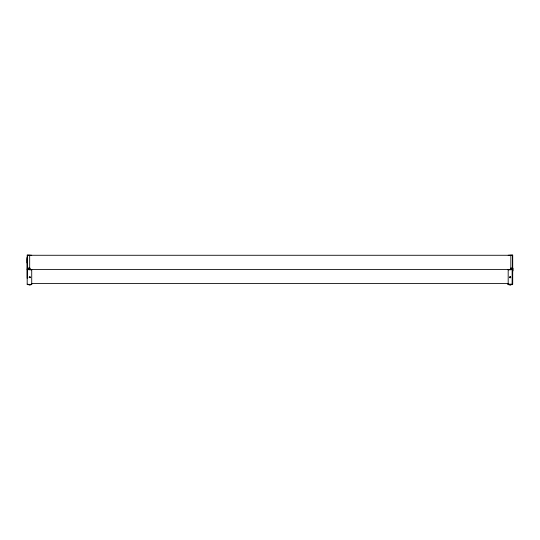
<?xml version="1.0" encoding="UTF-8"?>
<svg xmlns="http://www.w3.org/2000/svg" width="540" height="540" viewBox="0 0 540 540"><rect width="100%" height="100%" fill="white"/><g stroke="black" fill="none" stroke-linecap="round" stroke-linejoin="round"><path stroke-width="0.81" d="M31.725 269.811L27.115 269.561M512.433 269.791L512.717 269.575L508.181 269.811M29.227 277.101L29.288 277.607M510.692 277.229C510.401 278.951 508.653 276.554 510.408 276.905M30.267 277.607L30.065 276.784L29.227 277.223L30.065 277.796L30.179 276.986L29.288 277.094M510.678 277.364C509.632 278.788 509.227 275.873 510.53 276.986M512.426 269.609L508.181 269.696L508.181 284.654L512.224 284.648L512.71 284.195L512.717 254.968L508.181 255.272M30.179 277.594L29.376 277.594M508.882 284.317L510.995 284.654L508.181 284.391L512.433 284.141L512.433 255.272L27.473 255.272L27.473 270.007M508.181 284.654L510.995 284.391L508.181 284.324M510.55 268.238L512.717 268.137L510.563 268.333M512.129 284.391L512.17 268.238M508.181 284.297L510.995 284.391M27.189 258.593L27.189 278.303M30.145 268.238L27.189 268.137L30.139 268.333M29.673 269.426L510.84 269.426M31.361 283.5L508.309 283.5M31.725 284.391L27.621 284.351M29.167 285.032L30.301 285.032M509.605 285.032L510.739 285.032M508.181 284.438L510.995 284.654M27.54 269.791L27.196 269.609M31.725 255.272L27.189 254.968L27.196 284.195L27.682 284.648L31.725 284.654L31.725 269.696L27.479 269.609M510.53 276.872L510.678 277.223M510.617 276.973L510.692 277.351M513 268.252L513 270.898M510.84 255.272L510.84 269.716M29.673 255.272L29.673 269.716M27 257.411L27 262.926M27.351 284.499A0.689 0.567 0 0 1 27.189 284.121"/></g></svg>
